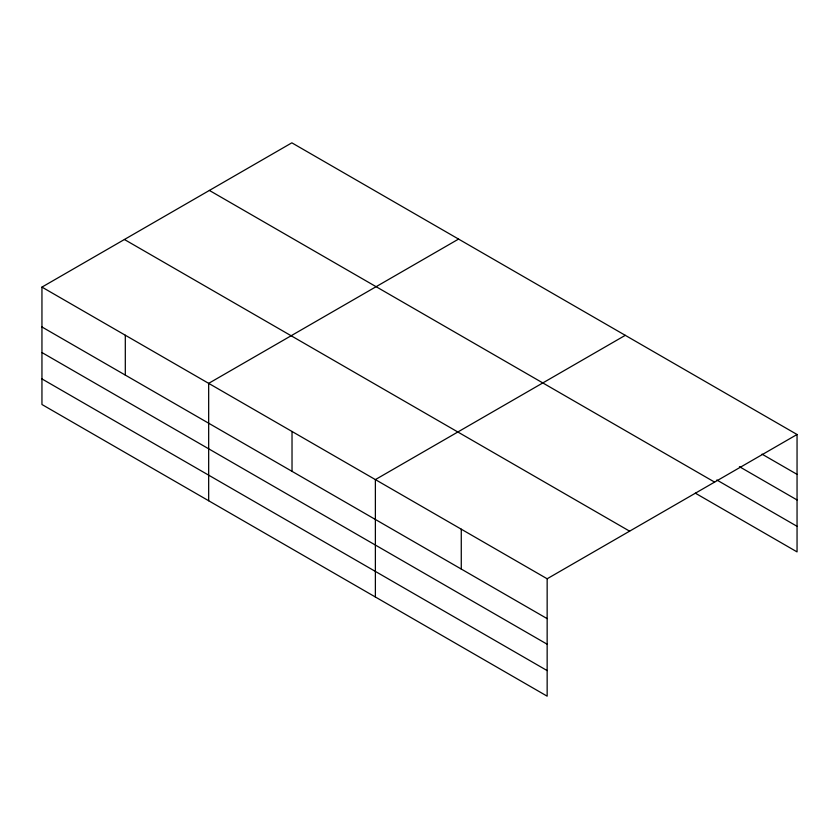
<?xml version="1.0" encoding="UTF-8"?>
<svg xmlns="http://www.w3.org/2000/svg" width="839" height="839" viewBox="0 0 839 839"><rect width="100%" height="100%" fill="white"/><g stroke="black" fill="none" stroke-linecap="round" stroke-linejoin="round"><path stroke-width="1.26" d="M547.154 644.226L547.154 578.774L41.95 287.106L41.95 404.503L547.154 696.171L547.154 644.226L41.95 352.548M695.342 493.175L797.05 551.894L797.05 434.497L291.846 142.829L41.95 287.106M458.566 239.084L208.67 383.36L208.67 500.757M625.286 335.327L375.379 479.604L375.379 597.001M547.154 578.774L797.05 434.497M762.022 454.14L797.05 474.36M739.421 466.673L797.05 499.95M716.821 479.992L797.05 526.315M209.383 190.432L714.587 482.11M124.413 239.493L629.617 531.171M41.95 326.969L547.154 618.637M41.95 378.913L547.154 670.592M461.272 529.189L461.272 569.052M292.024 431.487L292.024 471.34M125.305 335.233L125.305 375.096"/></g></svg>
